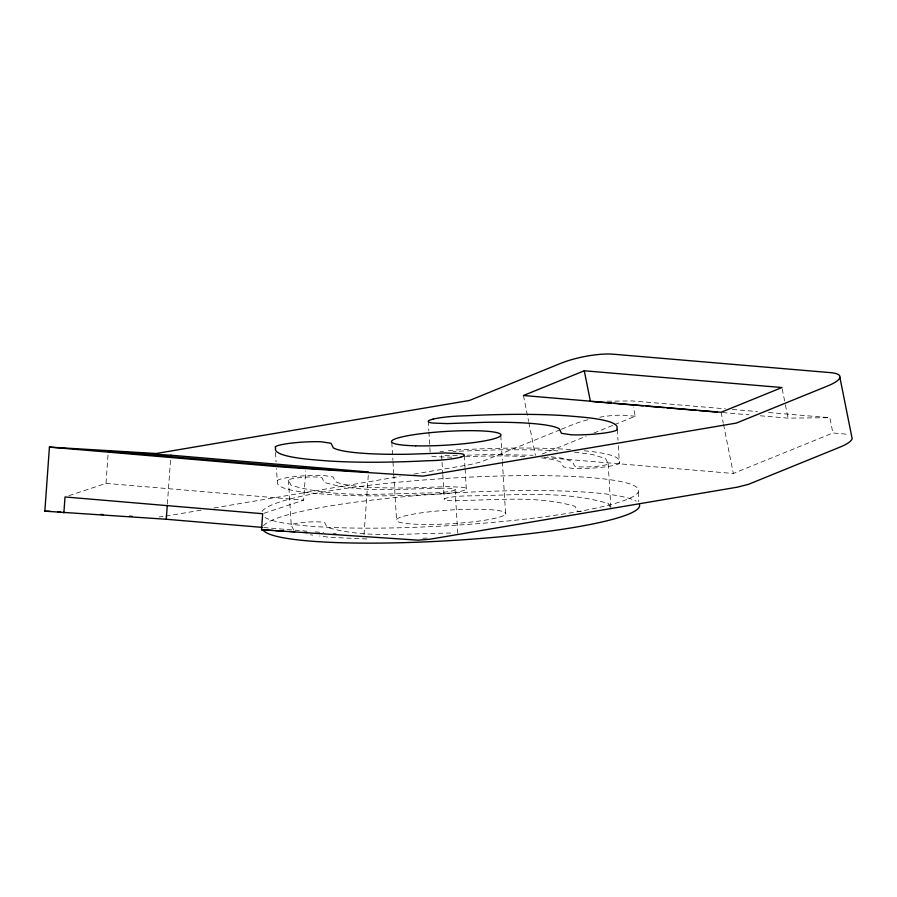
<?xml version="1.0" encoding="UTF-8"?>
<svg xmlns="http://www.w3.org/2000/svg" width="897" height="897" viewBox="0 0 897 897"><rect width="100%" height="100%" fill="white"/><g stroke="black" fill="none" stroke-linecap="round" stroke-linejoin="round"><path stroke-width="0.67" stroke-dasharray="4.49 3.36" d="M68.979 495.649L105.992 483.393L108.077 454.151M167.38 503.946L170.565 459.387M263.998 513.286L303.646 500.156L305.731 470.914M364.036 534.634L368.319 474.76M560.143 429.775L481.745 461.652L470.544 464.523L412.609 474.334M561.432 429.248L572.992 424.539A37.775 8.892 -11.3 0 1 590.136 419.202M542.147 454.084L586.111 436.211M593.87 433.06L613.256 425.167M614.557 424.64L635.244 416.23L633.45 407.305M544.042 457.425L733.342 473.481L832.898 432.993L842.776 433.834A37.775 8.892 -11.3 0 1 848.237 434.765M165.687 516.145L201.545 510.068M213.968 507.971L400.185 476.442M159.15 516.919L162.918 516.605M466.978 455.239L489.571 454.454L532.997 455.25M451.897 457.19L435.112 456.719A21.236 2.657 -3.5 0 1 430.526 455.261M465.397 456.719L485.894 456.012A115.264 14.442 -3.5 0 1 525.317 456.573M422.879 538.222L427.05 538.077M607.112 401.194L632.183 400.937L725.438 408.841M760.219 415.782L788.059 418.137L829.837 417.699L832.898 432.993M366.862 538.962L330.018 537.348L319.478 535.969M558.001 450.877L538.077 449.857L500.649 449.756L464.007 451.012A16.998 2.13 -3.5 0 0 453.097 451.662M732.401 409.436L757.46 411.555M768.594 412.497L829.837 417.699M722.646 412.586L749.085 414.829M635.244 416.23L625.355 415.389A37.775 8.892 -11.3 0 0 599.79 417.206M105.992 483.393L303.646 500.156M263.718 527.526L306.875 531.181M315.217 531.899L323.57 532.605M333.314 533.423L336.106 533.67M574.517 452.133L592.424 454.465L605.654 458.659L607.908 463.222A16.998 2.13 -3.5 0 1 592.267 466.698A16.998 2.13 -3.5 0 1 574.315 465.498L572.342 461.473L561.914 458.165L547.787 456.326M310.429 534.791L312.739 535.094M541.452 457.851A115.264 14.442 -3.5 0 1 561.287 462.415L563.529 466.978L572.678 468.38A21.236 2.657 -3.5 0 0 585.64 468.413A21.236 2.657 -3.5 0 0 600.093 467.438L603.591 467.079A28.278 3.543 -3.5 0 0 619.401 463.188L618.919 462.202A156.269 19.588 -3.5 0 0 583.913 450.743M610.106 507.018L608.401 503.553C562.722 489.953 513.79 495.514 466.754 495.906A16.998 2.13 -3.5 0 0 444.587 498.833A16.998 2.13 -3.5 0 0 460.015 500.459C498.205 500.167 537.953 495.391 575.089 506.368L577.063 510.382A16.998 2.13 -3.5 0 0 581.166 511.694M277.24 480.725L277.722 481.723A156.269 19.588 -3.5 0 0 314.286 493.316L324.826 494.202A156.269 19.588 -3.5 0 0 428.228 494.482L436.177 494.213A28.278 3.543 -3.5 0 0 461.563 491.13L463.211 490.614A21.236 2.657 -3.5 0 0 466.115 488.652A21.236 2.657 -3.5 0 0 461.529 487.206L447.39 486.634L410.748 487.901A115.264 14.442 -3.5 0 1 335.355 481.51L333.112 476.946L323.963 475.533A21.236 2.657 -3.5 0 0 311.012 475.5A21.236 2.657 -3.5 0 0 296.548 476.475L293.05 476.834A28.278 3.543 -3.5 0 0 277.24 480.725L276.5 468.604M293.723 530.138L291.48 525.586A16.998 2.13 -3.5 0 1 307.122 522.11A16.998 2.13 -3.5 0 1 325.073 523.31L327.046 527.324C364.182 538.301 403.93 533.524 442.12 533.233A16.998 2.13 -3.5 0 1 453.736 533.267M782.206 388.872L785.133 403.504M785.402 404.839L788.059 418.137M721.11 412.272L723.285 423.16M723.554 424.516L733.342 473.481M523.444 395.51L528.613 421.355M528.882 422.711L535.419 455.351M638.204 492.24L638.787 501.759M617.349 429.517L617.999 440.292M618.336 445.674L619.401 463.188M608.166 463.76L610.913 508.655M500.795 435.493L502.32 460.307M502.398 461.675L505.605 514.048A54.773 6.862 -3.5 0 1 420.446 524.386A54.773 6.862 -3.5 0 1 427.151 512.097A54.773 6.862 -3.5 0 1 505.605 514.048M464.276 455.441L465.016 467.561M465.095 468.907L466.339 489.1M455.104 489.684L457.84 534.567M441.627 455.598L441.963 461.036M442.042 462.392L442.703 473.28M442.793 474.636L444.284 499.124M428.25 421.142L428.822 430.571M428.912 431.917L430.145 452.122M391.81 442.468L392.908 460.385M392.987 461.764L393.66 472.786M393.749 474.165L396.53 519.643M288.475 480.153L291.222 525.037M275.514 452.447L276.085 461.877M263.471 525.777A188.875 23.67 -3.5 0 1 442.468 493.675A188.875 23.67 -3.5 0 1 636.175 501.199M457.268 455.564A16.998 2.13 -3.5 0 1 443.208 455.216M570.593 449.61A156.269 19.588 -3.5 0 0 468.413 449.431L460.464 449.7A28.278 3.543 -3.5 0 0 446.123 450.922M439.967 451.796A28.278 3.543 -3.5 0 1 443.533 451.247M262.092 511.525A188.875 23.67 -3.5 0 1 541.732 475.645A188.875 23.67 -3.5 0 1 560.804 514.418A188.875 23.67 -3.5 0 1 265.052 517.524M439.373 488.349C401.183 488.63 361.435 493.406 324.299 482.44L322.326 478.415A16.998 2.13 -3.5 0 0 304.375 477.215A16.998 2.13 -3.5 0 0 288.733 480.691L290.987 485.255C336.667 498.844 385.598 493.283 432.634 492.902A16.998 2.13 -3.5 0 0 454.801 489.975A16.998 2.13 -3.5 0 0 439.373 488.349"/><path stroke-width="1.35" d="M262.328 527.402L166.281 519.262L44.85 511.167L49.425 447.11L156.19 453.501L469.501 400.454L560.76 363.341A37.775 8.892 -11.3 0 1 613.122 354.192L830.544 372.636A37.775 8.892 -11.3 0 1 827.595 385.979L736.336 423.081L423.025 476.128L283.351 467.124L49.425 447.11M63.866 512.972L65.021 496.96L262.675 513.723L261.532 529.735L418.439 540.185L429.764 539.243L737.379 487.161L748.58 484.29L839.827 447.177A37.775 8.892 -11.3 0 0 852.15 438.611L839.906 377.413M166.281 519.262L167.279 505.336M584.283 370.775L523.444 395.51L721.11 412.272L781.937 387.538L584.283 370.775L590.405 401.374M44.85 511.167L50.109 511.357M57.733 511.783L60.491 511.952M100.531 514.418L103.29 514.586M129.516 516.19L132.274 516.358M261.532 529.735L272.598 530.419M275.368 530.587L283.676 531.102M289.204 531.439L294.743 531.775M304.431 532.37L307.2 532.538M591.796 401.497L611.283 403.145M614.064 403.381L643.295 405.859M646.087 406.094L664.184 407.63M666.964 407.866L696.195 410.344M698.976 410.579L717.073 412.115M639.494 504.708A188.875 23.67 -3.5 0 1 462.381 539.837A188.875 23.67 -3.5 0 1 263.236 530.194M433.016 419.123L431.379 419.639A21.236 2.657 -3.5 0 0 428.474 421.59A21.236 2.657 -3.5 0 0 433.049 423.048L447.188 423.608L483.831 422.352A115.264 14.442 -3.5 0 1 559.223 428.744L561.466 433.307L570.615 434.72A21.236 2.657 -3.5 0 0 583.577 434.753A21.236 2.657 -3.5 0 0 598.041 433.767L601.528 433.408A28.278 3.543 -3.5 0 0 617.349 429.517L616.856 428.531A156.269 19.588 -3.5 0 0 580.292 416.937L569.752 416.04A156.269 19.588 -3.5 0 0 466.362 415.76L458.412 416.04A28.278 3.543 -3.5 0 0 433.016 419.123M461.148 456.943L459.499 457.459A28.278 3.543 -3.5 0 1 434.114 460.542L426.165 460.823A156.269 19.588 -3.5 0 1 322.774 460.542L312.223 459.645A156.269 19.588 -3.5 0 1 275.671 448.052L275.177 447.065A28.278 3.543 -3.5 0 1 290.987 443.163L294.485 442.815A21.236 2.657 -3.5 0 1 308.949 441.829A21.236 2.657 -3.5 0 1 321.911 441.862L331.06 443.275L333.303 447.838A115.264 14.442 -3.5 0 0 408.684 454.23L445.338 452.974L459.466 453.534A21.236 2.657 -3.5 0 1 464.052 454.992A21.236 2.657 -3.5 0 1 461.148 456.943M170.856 455.205L108.279 451.37L305.933 468.133L368.521 471.979L170.856 455.205M415.636 445.831A54.773 6.862 -3.5 0 0 500.795 435.493A54.773 6.862 -3.5 0 0 422.341 433.543A54.773 6.862 -3.5 0 0 415.636 445.831"/></g></svg>
